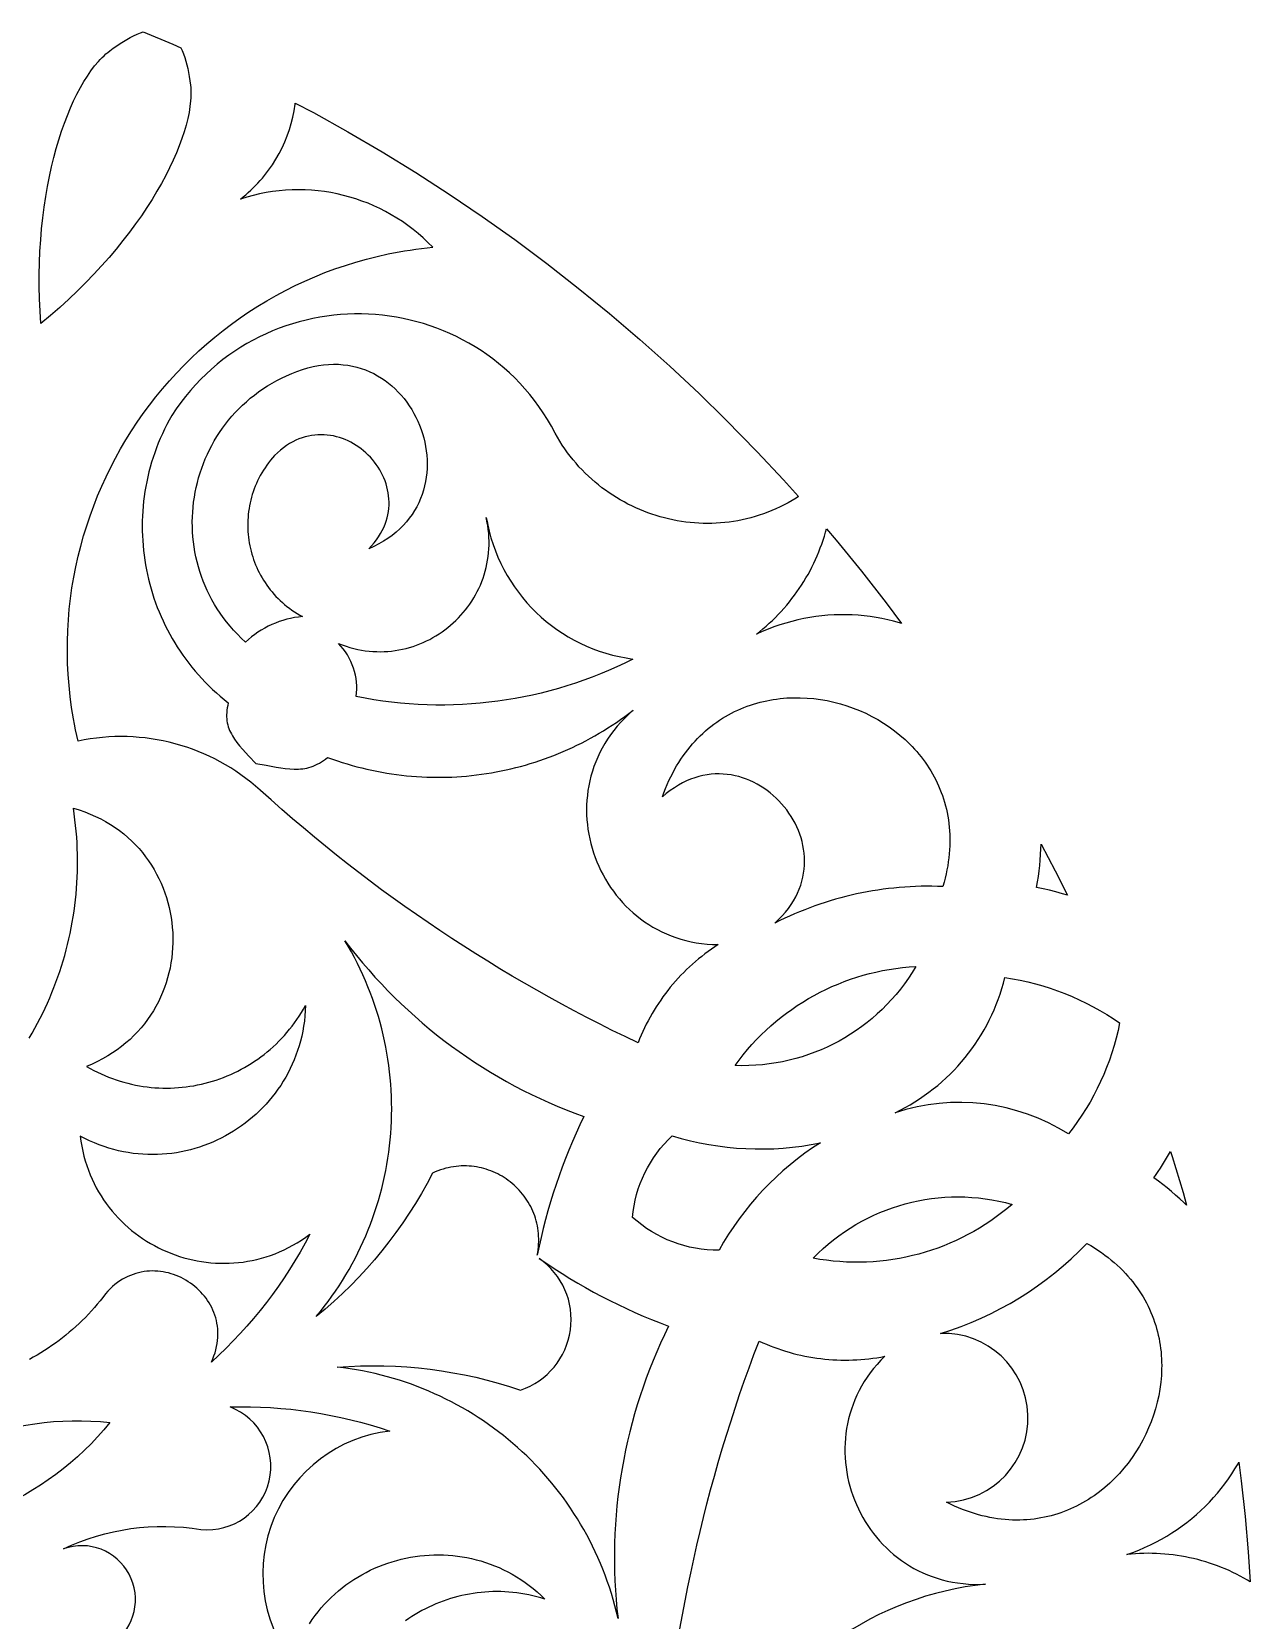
# Model space of a CAD drawing. Extents: x -340 to 340, y -265 to 265.
# Drawn here: x 31.9 to 99.8, y 3.9 to 92.4 of the extents above; entities that cross this region are included whole.
import ezdxf

# ---------------------------------------------------------------- set-up
doc = ezdxf.new("R2010")
doc.units = 0
doc.layers.add('LAYER_1', color=18, linetype='CONTINUOUS')

msp = doc.modelspace()

# ---------------------------------------------------------------- linework, layer by layer
at = {"layer": 'LAYER_1'}
for points in [[(39.791, 91.742), (40.237, 91.543), (40.301, 91.399), (40.378, 91.204), (40.448, 91.006), (40.511, 90.805), (40.568, 90.598), (40.618, 90.387), (40.663, 90.168), (40.702, 89.943), (40.737, 89.709), (40.767, 89.466), (40.78, 89.331), (40.788, 89.192), (40.792, 89.05), (40.791, 88.903), (40.785, 88.752), (40.775, 88.598), (40.74, 88.278), (40.687, 87.944), (40.616, 87.597), (40.526, 87.238), (40.418, 86.866), (40.291, 86.483), (40.146, 86.09), (39.984, 85.687), (39.803, 85.275), (39.603, 84.854), (39.386, 84.425), (39.151, 83.99), (38.898, 83.548), (38.627, 83.1), (38.338, 82.648), (38.031, 82.191), (37.706, 81.73), (37.364, 81.267), (37.003, 80.801), (36.626, 80.334), (36.23, 79.866), (35.817, 79.398), (35.387, 78.93), (34.938, 78.464), (34.473, 78), (33.99, 77.538), (33.49, 77.079), (32.972, 76.625), (32.437, 76.175), (32.391, 76.872), (32.36, 77.56), (32.345, 78.238), (32.344, 78.906), (32.357, 79.563), (32.383, 80.209), (32.422, 80.843), (32.474, 81.464), (32.539, 82.073), (32.614, 82.669), (32.701, 83.25), (32.799, 83.818), (32.907, 84.37), (33.025, 84.907), (33.151, 85.429), (33.287, 85.934), (33.431, 86.422), (33.583, 86.892), (33.742, 87.345), (33.908, 87.78), (34.081, 88.195), (34.259, 88.591), (34.443, 88.967), (34.632, 89.323), (34.826, 89.658), (35.023, 89.971), (35.225, 90.263), (35.429, 90.532), (35.636, 90.778), (35.74, 90.892), (35.845, 91), (35.95, 91.103), (36.055, 91.199), (36.161, 91.289), (36.267, 91.373), (36.463, 91.519), (36.656, 91.657), (36.846, 91.785), (37.035, 91.904), (37.223, 92.015), (37.411, 92.118), (37.601, 92.213), (37.792, 92.301), (37.987, 92.381), (38.14, 92.437)], [(47.62, 87.933), (49.54, 86.866), (51.441, 85.754), (53.322, 84.597), (55.182, 83.395), (57.019, 82.15), (58.831, 80.862), (60.617, 79.532), (62.376, 78.16), (64.106, 76.748), (65.806, 75.295), (67.474, 73.804), (69.109, 72.276), (70.581, 70.836), (72.35, 69.029), (73.804, 67.475), (74.639, 66.539), (74.513, 66.457), (74.292, 66.323), (74.07, 66.196), (73.845, 66.076), (73.619, 65.963), (73.39, 65.856), (73.16, 65.756), (72.927, 65.663), (72.694, 65.577), (72.459, 65.497), (72.222, 65.424), (71.984, 65.357), (71.746, 65.297), (71.506, 65.243), (71.266, 65.196), (71.025, 65.156), (70.783, 65.121), (70.541, 65.093), (70.298, 65.072), (70.056, 65.057), (69.813, 65.047), (69.57, 65.045), (69.328, 65.048), (69.085, 65.057), (68.844, 65.073), (68.603, 65.095), (68.362, 65.122), (68.122, 65.156), (67.884, 65.196), (67.646, 65.241), (67.41, 65.293), (67.174, 65.35), (66.941, 65.413), (66.708, 65.482), (66.478, 65.557), (66.249, 65.638), (66.022, 65.724), (65.798, 65.816), (65.575, 65.913), (65.355, 66.016), (65.137, 66.125), (64.922, 66.239), (64.709, 66.358), (64.5, 66.483), (64.293, 66.614), (64.089, 66.749), (63.889, 66.89), (63.691, 67.037), (63.498, 67.189), (63.307, 67.345), (63.121, 67.507), (62.938, 67.675), (62.759, 67.847), (62.585, 68.024), (62.414, 68.207), (62.248, 68.394), (62.086, 68.587), (61.929, 68.784), (61.776, 68.987), (61.628, 69.194), (61.485, 69.406), (61.348, 69.623), (61.215, 69.844), (61.088, 70.071), (60.876, 70.459), (60.654, 70.835), (60.422, 71.2), (60.18, 71.554), (59.929, 71.896), (59.668, 72.226), (59.398, 72.545), (59.119, 72.852), (58.833, 73.148), (58.538, 73.431), (58.236, 73.704), (57.926, 73.964), (57.609, 74.213), (57.286, 74.45), (56.956, 74.676), (56.621, 74.889), (56.279, 75.091), (55.932, 75.282), (55.581, 75.46), (55.224, 75.627), (54.863, 75.781), (54.498, 75.924), (54.129, 76.056), (53.756, 76.175), (53.381, 76.282), (53.002, 76.378), (52.622, 76.462), (52.239, 76.534), (51.854, 76.593), (51.467, 76.641), (51.08, 76.677), (50.691, 76.701), (50.302, 76.713), (49.913, 76.713), (49.524, 76.701), (49.135, 76.677), (48.747, 76.641), (48.36, 76.593), (47.975, 76.533), (47.591, 76.461), (47.209, 76.376), (46.83, 76.28), (46.453, 76.171), (46.079, 76.05), (45.709, 75.917), (45.342, 75.772), (44.979, 75.615), (44.62, 75.445), (44.266, 75.264), (43.917, 75.07), (43.573, 74.863), (43.235, 74.645), (42.902, 74.414), (42.576, 74.171), (42.257, 73.916), (41.944, 73.648), (41.638, 73.368), (41.34, 73.075), (41.05, 72.77), (40.768, 72.453), (40.494, 72.124), (40.229, 71.782), (39.973, 71.427), (39.727, 71.06), (39.586, 70.807), (39.452, 70.552), (39.323, 70.295), (39.202, 70.036), (39.086, 69.775), (38.977, 69.513), (38.875, 69.25), (38.778, 68.984), (38.688, 68.718), (38.605, 68.45), (38.527, 68.182), (38.456, 67.912), (38.391, 67.641), (38.332, 67.37), (38.28, 67.098), (38.234, 66.825), (38.193, 66.552), (38.159, 66.278), (38.131, 66.005), (38.109, 65.731), (38.094, 65.457), (38.084, 65.183), (38.08, 64.909), (38.083, 64.635), (38.091, 64.362), (38.105, 64.089), (38.125, 63.816), (38.151, 63.544), (38.184, 63.273), (38.221, 63.003), (38.265, 62.734), (38.315, 62.466), (38.37, 62.199), (38.432, 61.933), (38.499, 61.669), (38.572, 61.406), (38.65, 61.144), (38.735, 60.884), (38.825, 60.626), (38.921, 60.37), (39.022, 60.116), (39.129, 59.864), (39.242, 59.614), (39.36, 59.366), (39.484, 59.121), (39.614, 58.878), (39.749, 58.638), (39.889, 58.4), (40.035, 58.165), (40.187, 57.934), (40.344, 57.705), (40.507, 57.479), (40.675, 57.256), (40.848, 57.037), (41.027, 56.821), (41.211, 56.608), (41.4, 56.399), (41.595, 56.194), (41.795, 55.993), (42, 55.795), (42.211, 55.602), (42.427, 55.413), (42.648, 55.227), (42.875, 55.047), (42.841, 54.907), (42.816, 54.772), (42.797, 54.64), (42.785, 54.513), (42.779, 54.39), (42.78, 54.27), (42.787, 54.154), (42.801, 54.041), (42.82, 53.93), (42.844, 53.823), (42.875, 53.717), (42.91, 53.614), (42.95, 53.513), (42.996, 53.414), (43.046, 53.316), (43.1, 53.22), (43.221, 53.03), (43.358, 52.843), (43.508, 52.657), (43.671, 52.47), (44.026, 52.086), (44.412, 51.678), (44.989, 51.572), (45.533, 51.47), (45.794, 51.426), (46.049, 51.39), (46.298, 51.365), (46.542, 51.353), (46.783, 51.356), (46.902, 51.364), (47.02, 51.377), (47.137, 51.394), (47.254, 51.418), (47.37, 51.447), (47.486, 51.481), (47.602, 51.523), (47.718, 51.57), (47.833, 51.625), (47.948, 51.687), (48.063, 51.756), (48.179, 51.833), (48.295, 51.918), (48.411, 52.012), (48.68, 51.914), (48.951, 51.82), (49.222, 51.732), (49.495, 51.647), (49.768, 51.567), (50.042, 51.492), (50.317, 51.421), (50.592, 51.355), (50.868, 51.294), (51.144, 51.237), (51.421, 51.184), (51.699, 51.136), (51.977, 51.092), (52.255, 51.053), (52.533, 51.018), (52.812, 50.988), (53.091, 50.963), (53.37, 50.941), (53.649, 50.924), (53.928, 50.912), (54.207, 50.904), (54.486, 50.901), (54.765, 50.901), (55.043, 50.907), (55.322, 50.916), (55.6, 50.93), (55.877, 50.949), (56.155, 50.972), (56.431, 50.999), (56.708, 51.03), (56.984, 51.066), (57.259, 51.107), (57.533, 51.151), (57.807, 51.2), (58.08, 51.253), (58.352, 51.311), (58.624, 51.372), (58.894, 51.438), (59.163, 51.509), (59.432, 51.583), (59.699, 51.662), (59.965, 51.745), (60.23, 51.833), (60.494, 51.925), (60.756, 52.02), (61.017, 52.12), (61.277, 52.225), (61.535, 52.333), (61.792, 52.446), (62.047, 52.563), (62.3, 52.684), (62.552, 52.809), (62.802, 52.939), (63.05, 53.072), (63.297, 53.21), (63.541, 53.352), (63.784, 53.498), (64.025, 53.648), (64.263, 53.802), (64.5, 53.961), (64.734, 54.123), (64.967, 54.29), (65.196, 54.461), (65.424, 54.635), (65.186, 54.421), (64.96, 54.201), (64.746, 53.976), (64.544, 53.746), (64.354, 53.511), (64.175, 53.272), (64.009, 53.029), (63.854, 52.782), (63.71, 52.531), (63.578, 52.277), (63.457, 52.021), (63.347, 51.761), (63.248, 51.499), (63.16, 51.235), (63.083, 50.969), (63.017, 50.701), (62.961, 50.433), (62.915, 50.163), (62.88, 49.892), (62.855, 49.621), (62.84, 49.35), (62.835, 49.079), (62.84, 48.809), (62.855, 48.539), (62.879, 48.27), (62.913, 48.002), (62.957, 47.736), (63.009, 47.472), (63.071, 47.21), (63.142, 46.95), (63.222, 46.694), (63.311, 46.44), (63.409, 46.189), (63.515, 45.942), (63.63, 45.698), (63.753, 45.459), (63.885, 45.224), (64.025, 44.994), (64.173, 44.769), (64.328, 44.549), (64.492, 44.334), (64.664, 44.126), (64.843, 43.923), (65.029, 43.727), (65.223, 43.537), (65.425, 43.355), (65.633, 43.179), (65.849, 43.012), (66.071, 42.852), (66.301, 42.7), (66.537, 42.556), (66.78, 42.421), (67.029, 42.295), (67.285, 42.178), (67.547, 42.071), (67.815, 41.973), (68.089, 41.886), (68.369, 41.809), (68.655, 41.742), (68.947, 41.687), (69.245, 41.642), (69.547, 41.61), (69.856, 41.588), (70.169, 41.579), (69.981, 41.456), (69.795, 41.328), (69.611, 41.197), (69.431, 41.063), (69.253, 40.925), (69.079, 40.784), (68.907, 40.64), (68.739, 40.493), (68.573, 40.342), (68.411, 40.188), (68.251, 40.031), (68.095, 39.871), (67.942, 39.708), (67.792, 39.542), (67.646, 39.374), (67.503, 39.202), (67.363, 39.027), (67.227, 38.85), (67.094, 38.67), (66.965, 38.488), (66.839, 38.303), (66.717, 38.115), (66.598, 37.925), (66.484, 37.733), (66.372, 37.538), (66.265, 37.341), (66.161, 37.141), (66.062, 36.939), (65.966, 36.735), (65.874, 36.529), (65.786, 36.321), (65.702, 36.111), (64.985, 36.454), (64.271, 36.803), (63.561, 37.159), (62.854, 37.521), (62.151, 37.89), (61.452, 38.265), (60.756, 38.646), (60.064, 39.034), (59.375, 39.428), (58.691, 39.828), (58.01, 40.235), (57.333, 40.648), (56.66, 41.067), (55.99, 41.492), (55.325, 41.923), (54.664, 42.361), (54.007, 42.805), (53.354, 43.254), (52.705, 43.71), (52.06, 44.172), (51.42, 44.639), (50.784, 45.113), (50.152, 45.593), (49.524, 46.078), (48.901, 46.569), (48.283, 47.066), (47.669, 47.569), (47.059, 48.078), (46.454, 48.593), (45.854, 49.113), (45.258, 49.639), (44.667, 50.17), (44.657, 50.175), (44.397, 50.404), (44.13, 50.625), (43.858, 50.837), (43.581, 51.04), (43.298, 51.234), (43.01, 51.42), (42.718, 51.596), (42.421, 51.764), (42.12, 51.922), (41.815, 52.071), (41.506, 52.211), (41.193, 52.342), (40.877, 52.463), (40.558, 52.575), (40.235, 52.678), (39.91, 52.771), (39.582, 52.854), (39.252, 52.928), (38.92, 52.992), (38.585, 53.047), (38.249, 53.091), (37.912, 53.126), (37.573, 53.151), (37.233, 53.166), (36.893, 53.171), (36.551, 53.166), (36.21, 53.151), (35.868, 53.125), (35.526, 53.089), (35.184, 53.043), (34.843, 52.987), (34.502, 52.92), (34.432, 53.231), (34.366, 53.542), (34.305, 53.852), (34.248, 54.162), (34.196, 54.473), (34.148, 54.782), (34.065, 55.401), (34, 56.018), (33.952, 56.633), (33.921, 57.247), (33.907, 57.858), (33.91, 58.466), (33.929, 59.072), (33.964, 59.675), (34.016, 60.274), (34.083, 60.87), (34.166, 61.462), (34.265, 62.05), (34.379, 62.633), (34.508, 63.212), (34.652, 63.786), (34.811, 64.355), (34.985, 64.918), (35.173, 65.476), (35.375, 66.028), (35.592, 66.574), (35.822, 67.113), (36.066, 67.646), (36.323, 68.171), (36.594, 68.69), (36.878, 69.201), (37.175, 69.704), (37.484, 70.2), (37.806, 70.687), (38.141, 71.165), (38.487, 71.635), (38.846, 72.096), (39.216, 72.547), (39.599, 72.989), (39.992, 73.421), (40.397, 73.843), (40.813, 74.255), (41.24, 74.656), (41.677, 75.046), (42.125, 75.426), (42.583, 75.793), (43.052, 76.15), (43.53, 76.494), (44.018, 76.826), (44.516, 77.146), (45.023, 77.453), (45.539, 77.747), (46.065, 78.028), (46.599, 78.296), (47.142, 78.55), (47.693, 78.79), (48.253, 79.016), (48.82, 79.227), (49.396, 79.423), (49.979, 79.605), (50.57, 79.771), (51.168, 79.922), (51.774, 80.057), (52.079, 80.118), (52.386, 80.176), (52.695, 80.229), (53.005, 80.278), (53.317, 80.323), (53.631, 80.364), (53.946, 80.401), (54.263, 80.434), (54, 80.699), (53.73, 80.953), (53.451, 81.196), (53.166, 81.429), (52.874, 81.65), (52.574, 81.86), (52.269, 82.058), (51.958, 82.245), (51.641, 82.421), (51.318, 82.586), (50.991, 82.738), (50.659, 82.879), (50.323, 83.008), (49.983, 83.126), (49.639, 83.231), (49.291, 83.324), (48.941, 83.405), (48.588, 83.474), (48.233, 83.531), (47.875, 83.576), (47.516, 83.607), (47.155, 83.627), (46.794, 83.634), (46.431, 83.628), (46.069, 83.609), (45.706, 83.578), (45.343, 83.533), (44.982, 83.476), (44.62, 83.406), (44.261, 83.322), (43.902, 83.225), (43.546, 83.115), (43.697, 83.234), (43.845, 83.356), (43.989, 83.481), (44.129, 83.609), (44.266, 83.74), (44.399, 83.873), (44.529, 84.009), (44.655, 84.147), (44.777, 84.288), (44.896, 84.431), (45.01, 84.577), (45.121, 84.724), (45.333, 85.026), (45.529, 85.336), (45.71, 85.654), (45.875, 85.978), (46.026, 86.309), (46.161, 86.646), (46.281, 86.987), (46.384, 87.334), (46.473, 87.684), (46.545, 88.038), (46.601, 88.395), (46.609, 88.466)], [(49.009, 73.909), (49.276, 73.89), (49.537, 73.856), (49.792, 73.81), (50.041, 73.75), (50.284, 73.678), (50.521, 73.594), (50.752, 73.498), (50.976, 73.391), (51.193, 73.273), (51.404, 73.145), (51.607, 73.007), (51.804, 72.86), (51.993, 72.703), (52.174, 72.538), (52.347, 72.365), (52.513, 72.184), (52.671, 71.996), (52.82, 71.8), (52.961, 71.599), (53.093, 71.391), (53.217, 71.178), (53.332, 70.96), (53.437, 70.738), (53.533, 70.511), (53.62, 70.28), (53.697, 70.046), (53.765, 69.809), (53.822, 69.569), (53.87, 69.327), (53.907, 69.084), (53.933, 68.84), (53.949, 68.595), (53.955, 68.35), (53.949, 68.104), (53.932, 67.86), (53.903, 67.616), (53.864, 67.374), (53.812, 67.133), (53.749, 66.896), (53.674, 66.66), (53.586, 66.428), (53.486, 66.2), (53.374, 65.976), (53.249, 65.756), (53.111, 65.541), (52.96, 65.331), (52.796, 65.128), (52.619, 64.93), (52.428, 64.74), (52.223, 64.556), (52.004, 64.38), (51.771, 64.212), (51.525, 64.052), (51.263, 63.901), (50.987, 63.76), (50.697, 63.628), (50.853, 63.794), (50.996, 63.961), (51.128, 64.131), (51.247, 64.302), (51.354, 64.475), (51.45, 64.649), (51.535, 64.824), (51.608, 65), (51.671, 65.177), (51.723, 65.353), (51.764, 65.531), (51.796, 65.707), (51.818, 65.884), (51.83, 66.06), (51.832, 66.235), (51.826, 66.409), (51.81, 66.582), (51.786, 66.753), (51.754, 66.922), (51.713, 67.09), (51.664, 67.255), (51.608, 67.417), (51.544, 67.577), (51.473, 67.734), (51.395, 67.887), (51.31, 68.038), (51.218, 68.184), (51.121, 68.326), (51.017, 68.465), (50.907, 68.599), (50.792, 68.728), (50.672, 68.852), (50.546, 68.972), (50.416, 69.086), (50.281, 69.194), (50.142, 69.296), (49.999, 69.393), (49.852, 69.483), (49.701, 69.566), (49.546, 69.643), (49.389, 69.713), (49.229, 69.775), (49.066, 69.83), (48.9, 69.877), (48.733, 69.916), (48.563, 69.947), (48.392, 69.97), (48.219, 69.983), (48.045, 69.988), (47.87, 69.984), (47.695, 69.97), (47.518, 69.947), (47.342, 69.914), (47.165, 69.87), (46.989, 69.817), (46.813, 69.752), (46.638, 69.677), (46.464, 69.591), (46.291, 69.493), (46.119, 69.384), (45.949, 69.263), (45.781, 69.13), (45.615, 68.985), (45.451, 68.827), (45.335, 68.696), (45.225, 68.562), (45.119, 68.425), (45.017, 68.287), (44.921, 68.147), (44.829, 68.004), (44.742, 67.86), (44.66, 67.715), (44.582, 67.567), (44.509, 67.418), (44.44, 67.268), (44.377, 67.117), (44.317, 66.964), (44.263, 66.81), (44.213, 66.655), (44.167, 66.499), (44.126, 66.343), (44.09, 66.185), (44.058, 66.027), (44.031, 65.869), (44.008, 65.71), (43.989, 65.551), (43.975, 65.391), (43.965, 65.232), (43.96, 65.072), (43.959, 64.913), (43.963, 64.753), (43.97, 64.594), (43.983, 64.435), (43.999, 64.277), (44.02, 64.119), (44.045, 63.962), (44.074, 63.805), (44.108, 63.65), (44.146, 63.495), (44.188, 63.341), (44.234, 63.189), (44.284, 63.037), (44.339, 62.888), (44.398, 62.739), (44.461, 62.592), (44.528, 62.447), (44.599, 62.303), (44.674, 62.161), (44.753, 62.021), (44.836, 61.883), (44.924, 61.747), (45.015, 61.614), (45.11, 61.482), (45.209, 61.353), (45.313, 61.227), (45.42, 61.103), (45.531, 60.982), (45.646, 60.864), (45.765, 60.748), (45.888, 60.636), (46.014, 60.526), (46.145, 60.42), (46.279, 60.317), (46.417, 60.217), (46.559, 60.121), (46.705, 60.029), (46.854, 59.94), (47.008, 59.855), (46.786, 59.83), (46.566, 59.796), (46.348, 59.754), (46.133, 59.702), (45.92, 59.642), (45.711, 59.573), (45.504, 59.496), (45.301, 59.41), (45.101, 59.316), (44.906, 59.214), (44.715, 59.104), (44.528, 58.985), (44.346, 58.859), (44.169, 58.726), (43.997, 58.584), (43.83, 58.436), (43.601, 58.65), (43.382, 58.869), (43.171, 59.094), (42.971, 59.323), (42.78, 59.557), (42.598, 59.795), (42.425, 60.037), (42.262, 60.283), (42.108, 60.532), (41.964, 60.786), (41.828, 61.042), (41.702, 61.301), (41.584, 61.563), (41.476, 61.828), (41.377, 62.095), (41.287, 62.364), (41.206, 62.635), (41.133, 62.908), (41.07, 63.182), (41.015, 63.457), (40.969, 63.734), (40.932, 64.011), (40.904, 64.289), (40.884, 64.568), (40.872, 64.846), (40.87, 65.125), (40.876, 65.403), (40.89, 65.68), (40.913, 65.957), (40.944, 66.233), (40.983, 66.508), (41.031, 66.782), (41.087, 67.054), (41.151, 67.324), (41.224, 67.592), (41.304, 67.858), (41.393, 68.122), (41.49, 68.383), (41.595, 68.641), (41.708, 68.895), (41.828, 69.147), (41.957, 69.395), (42.093, 69.639), (42.238, 69.879), (42.39, 70.115), (42.55, 70.347), (42.717, 70.574), (42.892, 70.796), (43.075, 71.013), (43.265, 71.225), (43.463, 71.432), (43.669, 71.632), (43.881, 71.827), (44.101, 72.015), (44.329, 72.198), (44.564, 72.373), (44.806, 72.542), (45.055, 72.704), (45.312, 72.858), (45.576, 73.005), (45.846, 73.144), (46.124, 73.276), (46.409, 73.399), (46.701, 73.514), (47.005, 73.621), (47.305, 73.711), (47.601, 73.783), (47.892, 73.84), (48.179, 73.88), (48.461, 73.905), (48.738, 73.914)], [(57.405, 64.615), (57.507, 64.241), (57.624, 63.874), (57.756, 63.513), (57.9, 63.16), (58.059, 62.814), (58.23, 62.476), (58.414, 62.146), (58.611, 61.824), (58.819, 61.511), (59.04, 61.206), (59.271, 60.911), (59.514, 60.626), (59.768, 60.351), (60.033, 60.085), (60.307, 59.831), (60.591, 59.587), (60.885, 59.354), (61.188, 59.133), (61.5, 58.924), (61.82, 58.726), (62.149, 58.542), (62.485, 58.369), (62.829, 58.21), (63.181, 58.065), (63.539, 57.933), (63.904, 57.815), (64.275, 57.711), (64.651, 57.622), (65.034, 57.548), (65.422, 57.489), (64.974, 57.267), (64.522, 57.055), (64.067, 56.853), (63.608, 56.661), (63.146, 56.479), (62.68, 56.307), (62.212, 56.144), (61.741, 55.992), (61.267, 55.85), (60.79, 55.718), (60.312, 55.596), (59.831, 55.484), (59.348, 55.383), (58.863, 55.291), (58.376, 55.21), (57.888, 55.139), (57.399, 55.078), (56.908, 55.027), (56.416, 54.986), (55.924, 54.956), (55.43, 54.936), (54.936, 54.927), (54.442, 54.928), (53.948, 54.939), (53.453, 54.961), (52.958, 54.993), (52.464, 55.035), (51.97, 55.088), (51.477, 55.151), (50.984, 55.225), (50.492, 55.31), (50.002, 55.405), (50.023, 55.604), (50.033, 55.803), (50.031, 56.003), (50.017, 56.203), (49.991, 56.401), (49.955, 56.598), (49.907, 56.793), (49.848, 56.985), (49.779, 57.174), (49.699, 57.359), (49.609, 57.54), (49.509, 57.715), (49.399, 57.885), (49.279, 58.049), (49.149, 58.206), (49.011, 58.356), (49.225, 58.273), (49.44, 58.199), (49.654, 58.134), (49.869, 58.077), (50.083, 58.028), (50.297, 57.987), (50.51, 57.954), (50.723, 57.928), (50.935, 57.911), (51.145, 57.901), (51.355, 57.899), (51.564, 57.904), (51.771, 57.916), (51.976, 57.935), (52.18, 57.962), (52.382, 57.995), (52.582, 58.035), (52.78, 58.082), (52.976, 58.135), (53.17, 58.195), (53.361, 58.261), (53.549, 58.333), (53.734, 58.411), (53.917, 58.495), (54.097, 58.585), (54.273, 58.681), (54.446, 58.782), (54.616, 58.889), (54.782, 59.001), (54.944, 59.119), (55.103, 59.241), (55.257, 59.369), (55.407, 59.501), (55.553, 59.638), (55.695, 59.78), (55.832, 59.926), (55.964, 60.077), (56.091, 60.232), (56.213, 60.391), (56.331, 60.554), (56.443, 60.722), (56.549, 60.893), (56.65, 61.067), (56.746, 61.246), (56.835, 61.427), (56.919, 61.612), (56.996, 61.801), (57.067, 61.992), (57.132, 62.186), (57.19, 62.384), (57.242, 62.584), (57.287, 62.786), (57.325, 62.991), (57.355, 63.199), (57.379, 63.409), (57.395, 63.621), (57.404, 63.835), (57.405, 64.051), (57.399, 64.268), (57.384, 64.488), (57.361, 64.709), (57.331, 64.931), (57.328, 64.946)], [(57.292, 65.155), (57.328, 64.946), (57.317, 64.994), (57.244, 65.38)], [(76.747, 64.107), (78.159, 62.377), (79.531, 60.618), (80.389, 59.466), (80.263, 59.506), (79.942, 59.596), (79.618, 59.676), (79.292, 59.746), (78.963, 59.806), (78.633, 59.856), (78.301, 59.897), (77.968, 59.927), (77.633, 59.947), (77.297, 59.956), (76.961, 59.956), (76.623, 59.946), (76.286, 59.925), (75.948, 59.894), (75.611, 59.853), (75.274, 59.802), (74.938, 59.74), (74.602, 59.668), (74.268, 59.585), (73.935, 59.493), (73.603, 59.389), (73.273, 59.276), (72.946, 59.152), (72.62, 59.017), (72.297, 58.872), (72.482, 59.018), (72.664, 59.168), (72.843, 59.322), (73.017, 59.479), (73.188, 59.639), (73.356, 59.803), (73.519, 59.97), (73.679, 60.141), (73.835, 60.314), (73.987, 60.491), (74.136, 60.671), (74.28, 60.853), (74.42, 61.039), (74.557, 61.227), (74.689, 61.418), (74.817, 61.611), (74.941, 61.807), (75.06, 62.006), (75.176, 62.207), (75.287, 62.41), (75.394, 62.616), (75.496, 62.824), (75.594, 63.034), (75.687, 63.246), (75.776, 63.46), (75.86, 63.676), (75.94, 63.894), (76.015, 64.114), (76.085, 64.335), (76.151, 64.558), (76.201, 64.745)], [(74.742, 55.335), (75.118, 55.318), (75.494, 55.285), (75.868, 55.236), (76.24, 55.171), (76.61, 55.091), (76.976, 54.995), (77.338, 54.885), (77.695, 54.759), (78.046, 54.619), (78.392, 54.465), (78.73, 54.297), (79.061, 54.115), (79.384, 53.919), (79.698, 53.71), (80.002, 53.487), (80.297, 53.252), (80.58, 53.004), (80.852, 52.744), (80.983, 52.609), (81.111, 52.471), (81.236, 52.331), (81.357, 52.187), (81.476, 52.04), (81.59, 51.89), (81.701, 51.738), (81.809, 51.583), (81.913, 51.425), (82.013, 51.264), (82.109, 51.1), (82.201, 50.933), (82.289, 50.764), (82.372, 50.592), (82.452, 50.418), (82.527, 50.241), (82.598, 50.061), (82.664, 49.879), (82.726, 49.694), (82.783, 49.507), (82.835, 49.317), (82.882, 49.125), (82.925, 48.931), (82.962, 48.734), (82.995, 48.534), (83.022, 48.333), (83.044, 48.129), (83.061, 47.923), (83.072, 47.714), (83.077, 47.504), (83.078, 47.291), (83.072, 47.076), (83.061, 46.859), (83.043, 46.64), (83.02, 46.419), (82.991, 46.195), (82.956, 45.97), (82.914, 45.743), (82.866, 45.514), (82.812, 45.283), (82.752, 45.05), (82.684, 44.815), (82.381, 44.825), (82.077, 44.831), (81.774, 44.831), (81.47, 44.826), (81.168, 44.817), (80.865, 44.803), (80.563, 44.784), (80.262, 44.76), (79.961, 44.732), (79.661, 44.698), (79.361, 44.66), (79.062, 44.617), (78.764, 44.57), (78.467, 44.518), (78.171, 44.46), (77.876, 44.399), (77.581, 44.332), (77.288, 44.261), (76.996, 44.185), (76.705, 44.105), (76.415, 44.02), (76.127, 43.93), (75.84, 43.835), (75.555, 43.736), (75.271, 43.633), (74.988, 43.524), (74.707, 43.412), (74.428, 43.294), (74.15, 43.172), (73.874, 43.046), (73.6, 42.915), (73.328, 42.78), (73.539, 42.978), (73.735, 43.18), (73.916, 43.385), (74.081, 43.594), (74.231, 43.805), (74.367, 44.019), (74.488, 44.235), (74.595, 44.454), (74.689, 44.673), (74.769, 44.895), (74.836, 45.117), (74.89, 45.339), (74.931, 45.562), (74.96, 45.785), (74.977, 46.008), (74.983, 46.23), (74.976, 46.451), (74.959, 46.671), (74.931, 46.889), (74.892, 47.105), (74.843, 47.319), (74.784, 47.53), (74.715, 47.738), (74.637, 47.944), (74.55, 48.145), (74.453, 48.343), (74.349, 48.536), (74.236, 48.725), (74.114, 48.91), (73.986, 49.089), (73.849, 49.262), (73.706, 49.43), (73.555, 49.591), (73.399, 49.747), (73.235, 49.895), (73.066, 50.036), (72.891, 50.17), (72.711, 50.296), (72.526, 50.415), (72.335, 50.524), (72.141, 50.625), (71.941, 50.717), (71.738, 50.8), (71.532, 50.873), (71.321, 50.936), (71.108, 50.989), (70.892, 51.031), (70.673, 51.062), (70.452, 51.082), (70.229, 51.09), (70.004, 51.086), (69.778, 51.07), (69.551, 51.042), (69.323, 51.001), (69.094, 50.946), (68.865, 50.878), (68.636, 50.796), (68.408, 50.7), (68.18, 50.589), (67.953, 50.464), (67.727, 50.323), (67.503, 50.168), (67.28, 49.996), (67.059, 49.808), (67.145, 50.043), (67.235, 50.272), (67.329, 50.496), (67.427, 50.714), (67.529, 50.927), (67.634, 51.134), (67.744, 51.336), (67.856, 51.533), (67.973, 51.724), (68.093, 51.91), (68.216, 52.091), (68.342, 52.267), (68.472, 52.437), (68.605, 52.602), (68.741, 52.762), (68.879, 52.917), (69.021, 53.066), (69.165, 53.211), (69.312, 53.35), (69.462, 53.485), (69.614, 53.615), (69.769, 53.739), (69.926, 53.859), (70.085, 53.974), (70.246, 54.083), (70.41, 54.189), (70.575, 54.289), (70.743, 54.384), (70.912, 54.475), (71.083, 54.561), (71.256, 54.642), (71.43, 54.719), (71.606, 54.791), (71.783, 54.858), (71.961, 54.921), (72.141, 54.98), (72.322, 55.033), (72.504, 55.083), (72.687, 55.127), (72.871, 55.168), (73.056, 55.204), (73.241, 55.235), (73.427, 55.263), (73.614, 55.286), (73.989, 55.319), (74.365, 55.335)], [(88.953, 45.685), (89.628, 44.335), (89.344, 44.417), (88.987, 44.513), (88.628, 44.604), (88.269, 44.689), (87.909, 44.767), (87.962, 45.072), (88.008, 45.376), (88.049, 45.682), (88.084, 45.987), (88.113, 46.293), (88.136, 46.599), (88.153, 46.906), (88.163, 47.182)], [(49.691, 41.379), (50.019, 40.968), (50.355, 40.563), (50.698, 40.165), (51.047, 39.773), (51.403, 39.388), (51.766, 39.01), (52.135, 38.639), (52.51, 38.275), (52.892, 37.918), (53.28, 37.568), (53.675, 37.225), (54.075, 36.89), (54.481, 36.561), (54.893, 36.241), (55.31, 35.927), (55.733, 35.622), (56.162, 35.324), (56.596, 35.034), (57.035, 34.751), (57.479, 34.477), (57.929, 34.21), (58.383, 33.952), (58.842, 33.701), (59.306, 33.459), (59.775, 33.225), (60.248, 32.999), (60.725, 32.782), (61.207, 32.573), (61.693, 32.373), (62.184, 32.182), (62.678, 31.999), (62.459, 31.537), (62.248, 31.071), (62.044, 30.603), (61.848, 30.131), (61.659, 29.657), (61.478, 29.18), (61.304, 28.7), (61.138, 28.217), (60.98, 27.732), (60.829, 27.244), (60.686, 26.754), (60.55, 26.261), (60.422, 25.767), (60.302, 25.27), (60.19, 24.771), (60.086, 24.271), (60.115, 24.427), (60.138, 24.582), (60.155, 24.736), (60.166, 24.889), (60.172, 25.04), (60.172, 25.191), (60.167, 25.339), (60.157, 25.487), (60.141, 25.632), (60.121, 25.776), (60.095, 25.918), (60.064, 26.059), (60.029, 26.197), (59.989, 26.334), (59.945, 26.468), (59.896, 26.6), (59.842, 26.73), (59.784, 26.858), (59.722, 26.983), (59.657, 27.106), (59.587, 27.226), (59.513, 27.344), (59.435, 27.459), (59.354, 27.571), (59.269, 27.68), (59.181, 27.786), (59.089, 27.889), (58.994, 27.99), (58.896, 28.086), (58.795, 28.18), (58.691, 28.27), (58.584, 28.357), (58.475, 28.441), (58.362, 28.521), (58.247, 28.597), (58.13, 28.669), (58.01, 28.738), (57.888, 28.802), (57.764, 28.863), (57.638, 28.919), (57.51, 28.972), (57.38, 29.02), (57.248, 29.064), (57.115, 29.103), (56.98, 29.138), (56.844, 29.169), (56.706, 29.195), (56.568, 29.216), (56.428, 29.232), (56.287, 29.244), (56.145, 29.25), (56.002, 29.252), (55.858, 29.248), (55.714, 29.24), (55.569, 29.226), (55.424, 29.206), (55.279, 29.181), (55.133, 29.151), (54.988, 29.115), (54.842, 29.074), (54.696, 29.027), (54.551, 28.973), (54.405, 28.914), (54.261, 28.85), (53.955, 28.276), (53.635, 27.711), (53.301, 27.155), (52.953, 26.608), (52.591, 26.071), (52.216, 25.543), (51.828, 25.025), (51.427, 24.518), (51.013, 24.021), (50.587, 23.534), (50.148, 23.059), (49.697, 22.594), (49.234, 22.142), (48.759, 21.7), (48.273, 21.271), (47.776, 20.854), (48.004, 21.132), (48.225, 21.414), (48.441, 21.699), (48.65, 21.987), (48.853, 22.279), (49.05, 22.574), (49.24, 22.872), (49.424, 23.174), (49.602, 23.478), (49.773, 23.785), (49.938, 24.094), (50.097, 24.407), (50.25, 24.721), (50.396, 25.038), (50.535, 25.358), (50.669, 25.68), (50.796, 26.004), (50.916, 26.329), (51.03, 26.657), (51.138, 26.987), (51.239, 27.318), (51.334, 27.651), (51.422, 27.986), (51.504, 28.321), (51.58, 28.659), (51.649, 28.997), (51.711, 29.337), (51.767, 29.677), (51.817, 30.019), (51.86, 30.361), (51.896, 30.705), (51.926, 31.048), (51.949, 31.393), (51.966, 31.737), (51.976, 32.083), (51.98, 32.428), (51.977, 32.773), (51.968, 33.119), (51.951, 33.465), (51.929, 33.81), (51.899, 34.155), (51.863, 34.5), (51.82, 34.844), (51.771, 35.188), (51.715, 35.531), (51.652, 35.873), (51.583, 36.215), (51.507, 36.555), (51.424, 36.895), (51.334, 37.233), (51.238, 37.571), (51.135, 37.907), (51.025, 38.241), (50.909, 38.574), (50.785, 38.905), (50.655, 39.235), (50.519, 39.562), (50.375, 39.888), (50.224, 40.212), (50.067, 40.533), (49.903, 40.853), (49.732, 41.17), (49.554, 41.485), (49.369, 41.797)], [(80.982, 40.028), (80.771, 39.708), (80.551, 39.396), (80.32, 39.093), (80.081, 38.799), (79.832, 38.514), (79.574, 38.239), (79.308, 37.973), (79.034, 37.717), (78.752, 37.47), (78.462, 37.234), (78.165, 37.008), (77.861, 36.792), (77.55, 36.586), (77.233, 36.391), (76.909, 36.206), (76.579, 36.033), (76.244, 35.871), (75.903, 35.719), (75.557, 35.579), (75.207, 35.451), (74.851, 35.334), (74.492, 35.229), (74.128, 35.136), (73.761, 35.056), (73.391, 34.987), (73.017, 34.931), (72.64, 34.887), (72.261, 34.856), (71.88, 34.839), (71.496, 34.834), (71.111, 34.842), (71.335, 35.145), (71.566, 35.441), (71.805, 35.73), (72.052, 36.011), (72.306, 36.284), (72.566, 36.55), (72.834, 36.807), (73.108, 37.056), (73.389, 37.298), (73.676, 37.531), (73.969, 37.755), (74.268, 37.971), (74.572, 38.179), (74.882, 38.378), (75.197, 38.568), (75.518, 38.75), (75.843, 38.922), (76.173, 39.085), (76.508, 39.239), (76.847, 39.384), (77.19, 39.519), (77.537, 39.645), (77.888, 39.761), (78.242, 39.868), (78.6, 39.965), (78.961, 40.051), (79.325, 40.128), (79.692, 40.195), (80.061, 40.251), (80.433, 40.297), (80.807, 40.332), (81.183, 40.357)], [(99.313, 11.702), (99.526, 9.722), (99.699, 7.753), (99.812, 6.079), (99.661, 6.17), (99.46, 6.285), (99.256, 6.396), (99.05, 6.502), (98.842, 6.604), (98.632, 6.702), (98.419, 6.795), (98.205, 6.883), (97.989, 6.966), (97.772, 7.045), (97.552, 7.12), (97.331, 7.19), (97.109, 7.255), (96.885, 7.315), (96.66, 7.371), (96.434, 7.422), (96.206, 7.468), (95.978, 7.509), (95.748, 7.546), (95.518, 7.577), (95.286, 7.604), (95.054, 7.626), (94.822, 7.643), (94.588, 7.655), (94.355, 7.663), (94.12, 7.665), (93.886, 7.662), (93.651, 7.655), (93.416, 7.642), (93.181, 7.624), (92.946, 7.601), (93.28, 7.72), (93.608, 7.849), (93.93, 7.986), (94.247, 8.132), (94.557, 8.288), (94.862, 8.451), (95.16, 8.623), (95.452, 8.804), (95.738, 8.992), (96.016, 9.188), (96.288, 9.392), (96.553, 9.604), (96.811, 9.823), (97.061, 10.049), (97.304, 10.281), (97.54, 10.521), (97.768, 10.767), (97.987, 11.02), (98.199, 11.279), (98.403, 11.543), (98.598, 11.814), (98.785, 12.091), (98.963, 12.372), (99.132, 12.66), (99.179, 12.745)]]:
    msp.add_lwpolyline(points, close=True, dxfattribs=at)
for points in [[(31.787, 36.372), (31.945, 36.644), (32.099, 36.919), (32.248, 37.195), (32.393, 37.475), (32.533, 37.756), (32.669, 38.039), (32.799, 38.325), (32.925, 38.613), (33.047, 38.903), (33.163, 39.194), (33.275, 39.488), (33.382, 39.783), (33.484, 40.08), (33.582, 40.379), (33.674, 40.679), (33.762, 40.981), (33.844, 41.284), (33.922, 41.589), (33.995, 41.895), (34.062, 42.203), (34.125, 42.512), (34.183, 42.822), (34.236, 43.133), (34.283, 43.445), (34.326, 43.758), (34.363, 44.072), (34.395, 44.387), (34.422, 44.703), (34.444, 45.02), (34.46, 45.337), (34.472, 45.655), (34.478, 45.974), (34.478, 46.293), (34.474, 46.613), (34.464, 46.933), (34.449, 47.253), (34.428, 47.574), (34.402, 47.895), (34.37, 48.216), (34.333, 48.537), (34.291, 48.858), (34.243, 49.18), (34.567, 49.082), (34.881, 48.973), (35.186, 48.854), (35.481, 48.724), (35.766, 48.584), (36.042, 48.434), (36.308, 48.275), (36.565, 48.107), (36.812, 47.93), (37.049, 47.745), (37.276, 47.552), (37.494, 47.351), (37.702, 47.143), (37.9, 46.927), (38.088, 46.706), (38.267, 46.478), (38.436, 46.244), (38.595, 46.004), (38.744, 45.759), (38.883, 45.509), (39.012, 45.255), (39.131, 44.996), (39.241, 44.733), (39.34, 44.467), (39.43, 44.198), (39.51, 43.925), (39.579, 43.65), (39.639, 43.373), (39.688, 43.094), (39.728, 42.814), (39.757, 42.532), (39.776, 42.249), (39.786, 41.966), (39.785, 41.683), (39.774, 41.4), (39.753, 41.117), (39.721, 40.836), (39.68, 40.555), (39.628, 40.276), (39.566, 39.999), (39.494, 39.724), (39.412, 39.452), (39.319, 39.182), (39.216, 38.916), (39.103, 38.653), (38.979, 38.395), (38.845, 38.14), (38.701, 37.89), (38.546, 37.645), (38.381, 37.406), (38.206, 37.172), (38.02, 36.944), (37.823, 36.722), (37.617, 36.507), (37.399, 36.299), (37.172, 36.098), (36.933, 35.905), (36.684, 35.72), (36.425, 35.543), (36.155, 35.375), (35.875, 35.216), (35.584, 35.066), (35.282, 34.926), (34.97, 34.796), (35.172, 34.681), (35.376, 34.572), (35.582, 34.469), (35.789, 34.371), (35.998, 34.28), (36.208, 34.194), (36.419, 34.114), (36.631, 34.04), (36.844, 33.971), (37.058, 33.909), (37.273, 33.852), (37.489, 33.8), (37.705, 33.754), (37.922, 33.714), (38.139, 33.679), (38.356, 33.65), (38.574, 33.626), (38.791, 33.608), (39.009, 33.595), (39.226, 33.588), (39.444, 33.586), (39.661, 33.589), (39.877, 33.598), (40.094, 33.612), (40.309, 33.631), (40.524, 33.655), (40.738, 33.685), (40.951, 33.72), (41.163, 33.76), (41.374, 33.805), (41.584, 33.855), (41.792, 33.911), (42, 33.971), (42.205, 34.036), (42.409, 34.107), (42.611, 34.182), (42.812, 34.262), (43.01, 34.347), (43.207, 34.438), (43.401, 34.532), (43.594, 34.632), (43.784, 34.737), (43.971, 34.846), (44.156, 34.96), (44.339, 35.079), (44.518, 35.202), (44.695, 35.33), (44.869, 35.463), (45.04, 35.6), (45.208, 35.742), (45.373, 35.889), (45.534, 36.039), (45.692, 36.195), (45.847, 36.355), (45.998, 36.519), (46.145, 36.688), (46.288, 36.861), (46.428, 37.038), (46.563, 37.22), (46.695, 37.406), (46.822, 37.596), (46.945, 37.791), (47.063, 37.989), (47.177, 38.192), (47.165, 37.898), (47.143, 37.607), (47.112, 37.319), (47.072, 37.035), (47.022, 36.756), (46.964, 36.48), (46.897, 36.208), (46.822, 35.94), (46.739, 35.677), (46.647, 35.418), (46.547, 35.164), (46.44, 34.914), (46.325, 34.669), (46.203, 34.428), (46.073, 34.193), (45.937, 33.962), (45.794, 33.737), (45.644, 33.517), (45.487, 33.303), (45.324, 33.093), (45.155, 32.89), (44.98, 32.692), (44.8, 32.5), (44.613, 32.313), (44.421, 32.133), (44.224, 31.959), (44.022, 31.791), (43.815, 31.629), (43.604, 31.474), (43.388, 31.325), (43.167, 31.183), (42.942, 31.048), (42.714, 30.919), (42.481, 30.797), (42.245, 30.683), (42.005, 30.576), (41.763, 30.475), (41.517, 30.383), (41.268, 30.298), (41.016, 30.22), (40.762, 30.15), (40.505, 30.088), (40.247, 30.034), (39.986, 29.987), (39.723, 29.949), (39.459, 29.919), (39.193, 29.898), (38.926, 29.885), (38.658, 29.88), (38.388, 29.885), (38.118, 29.897), (37.848, 29.919), (37.577, 29.95), (37.305, 29.99), (37.034, 30.039), (36.763, 30.097), (36.492, 30.165), (36.222, 30.242), (35.952, 30.329), (35.683, 30.426), (35.415, 30.532), (35.148, 30.649), (34.883, 30.775), (34.619, 30.912), (34.659, 30.626), (34.707, 30.344), (34.764, 30.068), (34.83, 29.796), (34.905, 29.529), (34.988, 29.267), (35.079, 29.01), (35.178, 28.758), (35.285, 28.512), (35.399, 28.27), (35.521, 28.035), (35.65, 27.804), (35.786, 27.579), (35.929, 27.36), (36.079, 27.147), (36.235, 26.939), (36.397, 26.737), (36.565, 26.542), (36.739, 26.352), (36.918, 26.169), (37.103, 25.991), (37.294, 25.82), (37.489, 25.656), (37.689, 25.497), (37.894, 25.346), (38.103, 25.201), (38.317, 25.063), (38.535, 24.931), (38.756, 24.807), (38.981, 24.69), (39.21, 24.579), (39.442, 24.476), (39.677, 24.38), (39.914, 24.291), (40.155, 24.21), (40.398, 24.136), (40.643, 24.07), (40.891, 24.011), (41.14, 23.96), (41.391, 23.917), (41.644, 23.882), (41.898, 23.855), (42.153, 23.836), (42.409, 23.825), (42.666, 23.822), (42.923, 23.827), (43.18, 23.841), (43.438, 23.864), (43.696, 23.895), (43.953, 23.935), (44.21, 23.983), (44.467, 24.04), (44.722, 24.107), (44.977, 24.182), (45.23, 24.266), (45.482, 24.359), (45.732, 24.462), (45.98, 24.574), (46.227, 24.695), (46.471, 24.826), (46.713, 24.967), (46.952, 25.117), (47.189, 25.277), (47.422, 25.446), (47.156, 24.946), (46.879, 24.452), (46.591, 23.965), (46.292, 23.485), (45.983, 23.012), (45.664, 22.546), (45.335, 22.087), (44.995, 21.636), (44.646, 21.193), (44.286, 20.757), (43.917, 20.329), (43.539, 19.91), (43.151, 19.499), (42.754, 19.096), (42.347, 18.702), (41.932, 18.317), (42.009, 18.492), (42.077, 18.666), (42.135, 18.839), (42.184, 19.01), (42.224, 19.181), (42.255, 19.35), (42.278, 19.517), (42.292, 19.683), (42.298, 19.847), (42.296, 20.009), (42.286, 20.168), (42.269, 20.326), (42.244, 20.481), (42.212, 20.634), (42.173, 20.784), (42.128, 20.931), (42.075, 21.075), (42.017, 21.216), (41.952, 21.355), (41.881, 21.489), (41.805, 21.621), (41.723, 21.748), (41.636, 21.873), (41.544, 21.993), (41.446, 22.109), (41.344, 22.221), (41.238, 22.329), (41.127, 22.433), (41.013, 22.532), (40.894, 22.626), (40.772, 22.716), (40.646, 22.8), (40.517, 22.88), (40.385, 22.954), (40.25, 23.024), (40.113, 23.087), (39.973, 23.145), (39.831, 23.198), (39.686, 23.244), (39.54, 23.285), (39.393, 23.32), (39.244, 23.348), (39.094, 23.37), (38.943, 23.385), (38.791, 23.394), (38.639, 23.396), (38.486, 23.391), (38.333, 23.379), (38.18, 23.36), (38.027, 23.334), (37.875, 23.3), (37.724, 23.258), (37.573, 23.209), (37.424, 23.152), (37.276, 23.087), (37.129, 23.014), (36.984, 22.933), (36.841, 22.843), (36.7, 22.745), (36.561, 22.638), (36.425, 22.523), (36.292, 22.398), (36.161, 22.265), (36.034, 22.122), (35.884, 21.925), (35.731, 21.732), (35.575, 21.542), (35.415, 21.355), (35.251, 21.171), (35.084, 20.99), (34.914, 20.813), (34.741, 20.64), (34.565, 20.469), (34.386, 20.303), (34.203, 20.139), (34.018, 19.98), (33.829, 19.824), (33.638, 19.671), (33.444, 19.522), (33.248, 19.377), (33.048, 19.236), (32.846, 19.098), (32.641, 18.965), (32.434, 18.835), (32.224, 18.709), (32.012, 18.587), (31.798, 18.469)], [(47.397, 3.745), (47.552, 3.975), (47.714, 4.198), (47.882, 4.414), (48.056, 4.624), (48.236, 4.827), (48.422, 5.024), (48.613, 5.213), (48.81, 5.395), (49.012, 5.571), (49.219, 5.74), (49.43, 5.901), (49.646, 6.056), (49.866, 6.203), (50.09, 6.343), (50.318, 6.476), (50.55, 6.601), (50.785, 6.72), (51.024, 6.83), (51.266, 6.934), (51.51, 7.03), (51.757, 7.118), (52.007, 7.199), (52.259, 7.273), (52.513, 7.338), (52.768, 7.396), (53.026, 7.447), (53.285, 7.489), (53.545, 7.524), (53.806, 7.55), (54.068, 7.569), (54.331, 7.58), (54.594, 7.583), (54.857, 7.577), (55.121, 7.564), (55.384, 7.542), (55.647, 7.512), (55.909, 7.474), (56.171, 7.428), (56.431, 7.373), (56.69, 7.31), (56.948, 7.239), (57.205, 7.158), (57.459, 7.07), (57.712, 6.973), (57.962, 6.867), (58.21, 6.752), (58.455, 6.629), (58.698, 6.497), (58.937, 6.356), (59.173, 6.206), (59.406, 6.048), (59.636, 5.88), (59.861, 5.703), (60.082, 5.518), (60.299, 5.323), (60.512, 5.119), (60.29, 5.186), (60.067, 5.247), (59.843, 5.303), (59.62, 5.352), (59.396, 5.395), (59.173, 5.432), (58.95, 5.464), (58.726, 5.489), (58.503, 5.509), (58.281, 5.523), (58.059, 5.531), (57.837, 5.534), (57.616, 5.531), (57.396, 5.522), (57.177, 5.508), (56.959, 5.489), (56.741, 5.464), (56.525, 5.434), (56.31, 5.398), (56.096, 5.358), (55.884, 5.312), (55.673, 5.261), (55.463, 5.205), (55.256, 5.143), (55.05, 5.077), (54.845, 5.006), (54.643, 4.93), (54.443, 4.849), (54.245, 4.763), (54.049, 4.673), (53.855, 4.578), (53.664, 4.478), (53.476, 4.373), (53.289, 4.264), (53.106, 4.151), (52.925, 4.033), (52.747, 3.91)]]:
    msp.add_lwpolyline(points, dxfattribs=at)
for points in [[(86.572, 39.675), (86.997, 39.596), (87.42, 39.504), (87.841, 39.398), (88.258, 39.281), (88.672, 39.15), (89.082, 39.008), (89.489, 38.853), (89.89, 38.687), (90.286, 38.509), (90.677, 38.32), (91.063, 38.12), (91.442, 37.909), (91.814, 37.687), (92.179, 37.455), (92.537, 37.213, -0.118726), (89.681, 31.029, 0.224974), (80.021, 32.209), (80.306, 32.35), (80.585, 32.499), (80.86, 32.656), (81.13, 32.819), (81.394, 32.989), (81.654, 33.167), (81.907, 33.351), (82.155, 33.541), (82.398, 33.738), (82.634, 33.942), (82.865, 34.152), (83.09, 34.367), (83.308, 34.589), (83.521, 34.816), (83.727, 35.049), (83.926, 35.288), (84.119, 35.532), (84.305, 35.781), (84.485, 36.035), (84.657, 36.294), (84.823, 36.559), (84.981, 36.827), (85.132, 37.1), (85.276, 37.378), (85.412, 37.66), (85.54, 37.946), (85.661, 38.236), (85.774, 38.53), (85.879, 38.827), (85.976, 39.128), (86.065, 39.433), (86.145, 39.741)], [(68.115, 30.785), (68.621, 30.654), (69.13, 30.54), (69.643, 30.441), (70.158, 30.359), (70.675, 30.294), (71.193, 30.244), (71.713, 30.211), (72.234, 30.194), (72.755, 30.194), (73.276, 30.21), (73.796, 30.242), (74.316, 30.291), (74.834, 30.356), (75.351, 30.437), (75.865, 30.535, 0.126855), (70.215, 24.547, -0.186674), (65.4, 26.379), (65.434, 26.704), (65.484, 27.026), (65.548, 27.344), (65.627, 27.658), (65.72, 27.967), (65.827, 28.271), (65.947, 28.57), (66.081, 28.863), (66.229, 29.149), (66.389, 29.428), (66.562, 29.7), (66.748, 29.964), (66.946, 30.22), (67.157, 30.467), (67.379, 30.705), (67.613, 30.933)], [(95.461, 29.782), (96.067, 27.766), (96.265, 27.055), (96.106, 27.209), (95.881, 27.418), (95.653, 27.623), (95.42, 27.823), (95.183, 28.019), (94.943, 28.211), (94.698, 28.399), (94.45, 28.582, 0.017661), (95.373, 30.056)], [(75.462, 24.107, -0.276488), (86.545, 27.104, -0.228229)], [(90.924, 24.807), (91.129, 24.681), (91.328, 24.552), (91.521, 24.42), (91.708, 24.285), (91.89, 24.147), (92.065, 24.006), (92.235, 23.862), (92.399, 23.716), (92.557, 23.568), (92.71, 23.417), (92.857, 23.263), (92.999, 23.107), (93.135, 22.949), (93.266, 22.789), (93.391, 22.627), (93.511, 22.463), (93.626, 22.297), (93.735, 22.129), (93.839, 21.959), (93.938, 21.788), (94.031, 21.615), (94.12, 21.44), (94.203, 21.264), (94.281, 21.087), (94.354, 20.908), (94.423, 20.729), (94.486, 20.548), (94.545, 20.366), (94.598, 20.183), (94.647, 19.999), (94.691, 19.815), (94.73, 19.629), (94.765, 19.444), (94.795, 19.257), (94.82, 19.07), (94.841, 18.883), (94.857, 18.695), (94.869, 18.508), (94.876, 18.319), (94.879, 18.131), (94.878, 17.943), (94.862, 17.567), (94.829, 17.193), (94.78, 16.819), (94.714, 16.448), (94.632, 16.08), (94.535, 15.715), (94.422, 15.355), (94.294, 14.999), (94.152, 14.649), (93.995, 14.304), (93.824, 13.967), (93.639, 13.636), (93.441, 13.314), (93.23, 13), (93.007, 12.696), (92.77, 12.401), (92.522, 12.117), (92.262, 11.844), (91.991, 11.583), (91.708, 11.335), (91.415, 11.099), (91.264, 10.986), (91.111, 10.877), (90.955, 10.772), (90.797, 10.67), (90.637, 10.571), (90.474, 10.477), (90.308, 10.386), (90.14, 10.3), (89.97, 10.218), (89.798, 10.139), (89.624, 10.065), (89.447, 9.995), (89.268, 9.93), (89.087, 9.869), (88.904, 9.813), (88.72, 9.761), (88.533, 9.714), (88.344, 9.672), (88.153, 9.634), (87.961, 9.602), (87.767, 9.574), (87.57, 9.552), (87.373, 9.535), (87.173, 9.523), (86.972, 9.516), (86.769, 9.515), (86.565, 9.519), (86.36, 9.529), (86.152, 9.544), (85.944, 9.566), (85.734, 9.593), (85.522, 9.626), (85.31, 9.665), (85.096, 9.71), (84.88, 9.761), (84.664, 9.818), (84.446, 9.882), (84.228, 9.952), (84.008, 10.028), (83.787, 10.111), (83.566, 10.201), (83.343, 10.297), (83.12, 10.4), (82.895, 10.51, 1), (82.554, 19.919, 0.128453), (90.713, 24.93)], [(60.192, 24.096, 0.063158), (67.41, 20.318, 0.145764), (64.588, 4.038), (64.506, 4.391), (64.416, 4.741), (64.32, 5.088), (64.217, 5.432), (64.108, 5.773), (63.993, 6.11), (63.871, 6.445), (63.743, 6.776), (63.609, 7.103), (63.469, 7.428), (63.322, 7.748), (63.17, 8.065), (63.012, 8.379), (62.848, 8.689), (62.678, 8.995), (62.503, 9.297), (62.322, 9.595), (62.136, 9.89), (61.945, 10.18), (61.748, 10.466), (61.545, 10.748), (61.338, 11.026), (61.125, 11.3), (60.908, 11.569), (60.685, 11.834), (60.458, 12.094), (60.225, 12.35), (59.988, 12.601), (59.747, 12.847), (59.501, 13.089), (59.25, 13.326), (58.995, 13.558), (58.735, 13.786), (58.472, 14.008), (58.204, 14.225), (57.932, 14.437), (57.655, 14.644), (57.375, 14.845), (57.091, 15.042), (56.804, 15.233), (56.512, 15.418), (56.217, 15.598), (55.918, 15.773), (55.616, 15.941), (55.31, 16.104), (55.001, 16.262), (54.688, 16.413), (54.372, 16.559), (54.054, 16.699), (53.732, 16.832), (53.407, 16.96), (53.079, 17.081), (52.748, 17.196), (52.415, 17.305), (52.079, 17.408), (51.74, 17.504), (51.399, 17.594), (51.055, 17.677), (50.709, 17.754), (50.361, 17.824), (50.01, 17.887), (49.657, 17.943), (49.302, 17.993), (48.946, 18.035), (49.593, 18.079), (50.241, 18.106), (50.889, 18.117), (51.536, 18.111), (52.183, 18.088), (52.829, 18.049), (53.473, 17.994), (54.115, 17.922), (54.756, 17.834), (55.394, 17.729), (56.03, 17.608), (56.663, 17.471), (57.292, 17.318), (57.918, 17.148), (58.54, 16.962), (59.158, 16.76, 0.61665)], [(21.536, 8.88, -0.255743), (36.279, 14.955, -0.255743)]]:
    msp.add_lwpolyline(points, format="xyb", close=True, dxfattribs=at)
for points in [[(66.996, -5.21, -0.074077), (72.444, 19.494), (72.65, 19.4), (72.857, 19.311), (73.066, 19.226), (73.277, 19.145), (73.488, 19.069), (73.701, 18.997), (73.915, 18.929), (74.13, 18.865), (74.346, 18.806), (74.563, 18.751), (74.781, 18.7), (75, 18.654), (75.219, 18.612), (75.44, 18.574), (75.661, 18.541), (75.882, 18.512), (76.104, 18.487), (76.326, 18.467), (76.549, 18.451), (76.772, 18.439), (76.996, 18.432), (77.219, 18.429), (77.443, 18.431), (77.667, 18.437), (77.891, 18.447), (78.114, 18.462), (78.338, 18.481), (78.561, 18.505), (78.784, 18.533), (79.007, 18.565), (79.229, 18.602), (79.451, 18.644), (79.231, 18.42), (79.023, 18.191), (78.828, 17.958), (78.644, 17.72), (78.472, 17.478), (78.311, 17.232), (78.162, 16.982), (78.025, 16.729), (77.899, 16.473), (77.784, 16.214), (77.681, 15.953), (77.588, 15.69), (77.506, 15.424), (77.435, 15.157), (77.375, 14.889), (77.325, 14.619), (77.286, 14.349), (77.257, 14.078), (77.238, 13.807), (77.229, 13.536), (77.23, 13.265), (77.241, 12.995), (77.262, 12.726), (77.292, 12.458), (77.332, 12.192), (77.381, 11.927), (77.439, 11.664), (77.507, 11.404), (77.584, 11.146), (77.669, 10.891), (77.763, 10.639), (77.867, 10.391), (77.978, 10.146), (78.098, 9.905), (78.227, 9.669), (78.363, 9.437), (78.508, 9.21), (78.661, 8.988), (78.822, 8.772), (78.99, 8.561), (79.166, 8.356), (79.35, 8.157), (79.541, 7.965), (79.739, 7.78), (79.945, 7.602), (80.157, 7.432), (80.377, 7.268), (80.603, 7.113), (80.836, 6.967), (81.076, 6.828), (81.322, 6.699), (81.575, 6.578), (81.834, 6.467), (82.099, 6.366), (82.37, 6.274), (82.647, 6.193), (82.93, 6.122), (83.218, 6.062), (83.512, 6.013), (83.812, 5.975), (84.117, 5.949), (84.427, 5.935), (84.742, 5.933), (85.062, 5.944, 0.260478), (70.972, -3.945)], [(36.484, 2.676, 0.862472), (33.696, 7.918, -0.153049), (41.352, 8.991, 0.87466), (42.974, 15.818, -0.089383), (51.868, 14.479, 0.578149), (46.414, 1.673)]]:
    msp.add_lwpolyline(points, format="xyb", dxfattribs=at)

doc.saveas('drawing.dxf')
